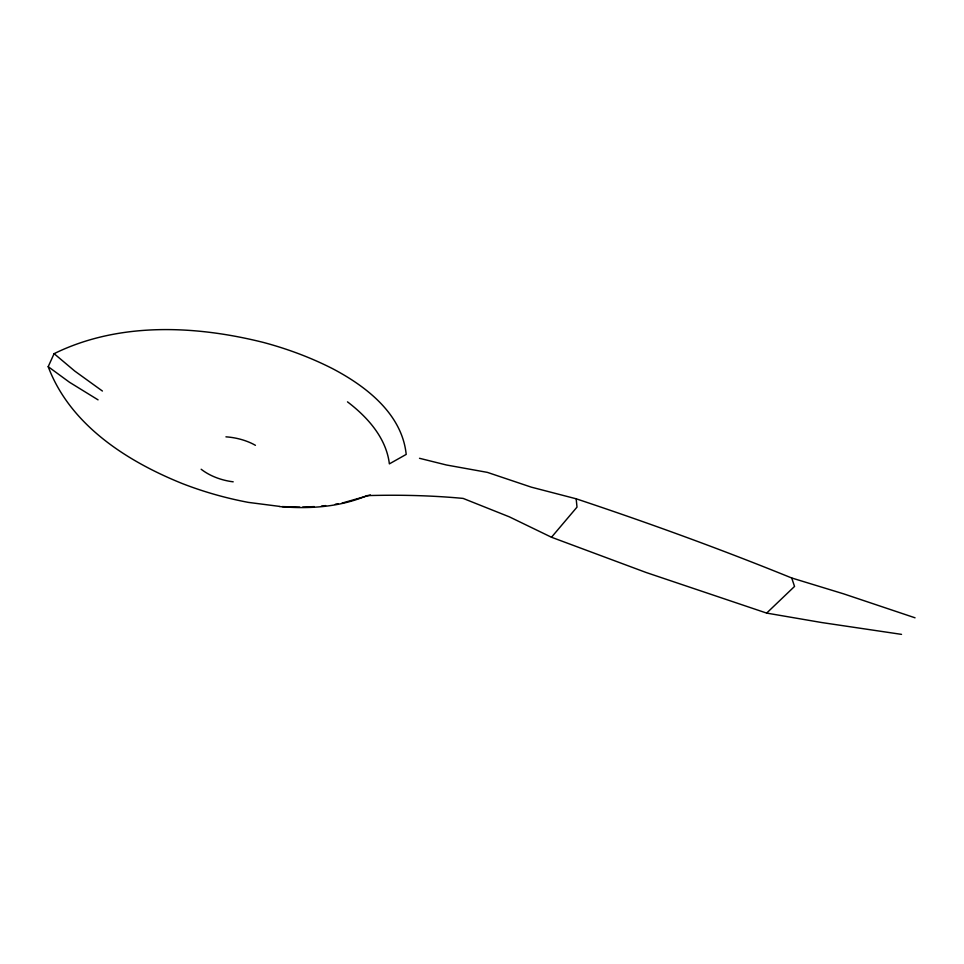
<?xml version="1.0" encoding="UTF-8"?>
<svg xmlns="http://www.w3.org/2000/svg" width="964" height="964" viewBox="0 0 964 964"><rect width="100%" height="100%" fill="white"/><g stroke="black" fill="none" stroke-linecap="round" stroke-linejoin="round"><path stroke-width="1.45" d="M279.488 506.389L248.435 502.401A299.057 229.854 4.5 0 1 182.076 483.47C126.73 461.105 70.107 424.943 48.2 366.669L54.105 353.668C118.789 321.88 195.029 325.302 263.365 342.425A264.931 172.689 5.1 0 1 332.399 368.573C365.983 386.166 402.06 413.869 406.193 454.406L389.372 463.877C386.275 437.921 367.513 417.111 347.498 401.855M279.476 506.546C308.938 509.149 339.557 507.233 367.067 495.617A540.226 231.252 -14.9 0 1 463.13 498.412L509.329 516.837L551.492 537.249L577.002 507.124L576.171 498.798L531.321 487.157L487.362 472.372L446.404 464.985L419.509 458.298M551.492 537.249L646.061 572.471L766.645 613.092L794.541 586.437L791.697 577.978C720.771 549.155 648.796 522.982 576.171 498.798M370.393 494.978L342.063 503.112M335.303 504.256L338.002 503.798M321.458 506.076L325.651 505.594M314.312 506.606L302.696 507.064M299.756 507.112L282.175 506.594M901.521 634.372L821.714 622.539L766.645 613.092M233.192 481.819L230.215 481.398A52.779 36.391 4.6 0 1 201.163 469.251M791.697 577.978L843.657 593.86L915.041 617.804M255.424 445.308L252.942 443.97A52.056 35.174 4.6 0 0 225.938 436.837M98.051 399.855L69.48 382.25L48.2 366.669M102.413 391.035L74.758 371.068L54.105 353.668"/></g></svg>
